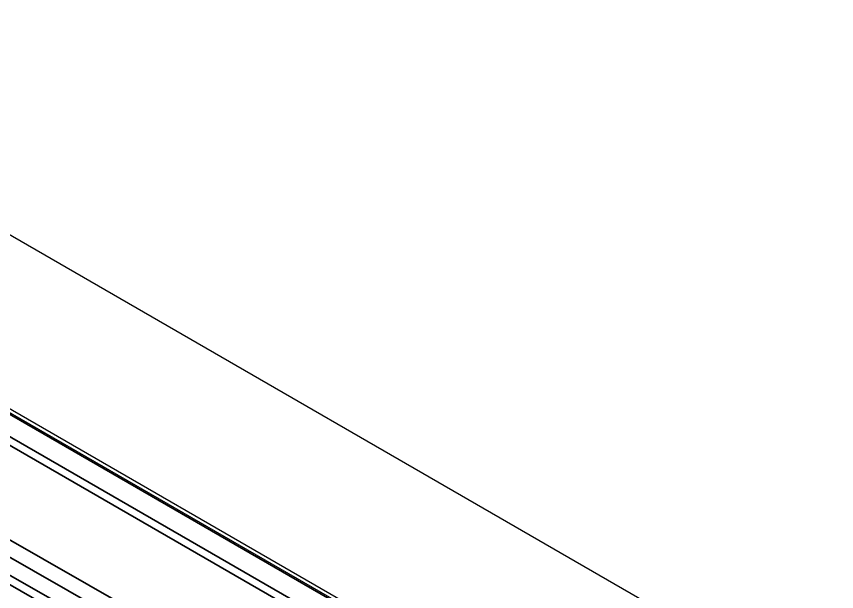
# Model space of a CAD drawing. Header units: millimetres. Extents: x 101 to 3000, y 150 to 4305.
# Drawn here: x 2377.27 to 2422.76, y 1169.83 to 1201.73 of the extents above; entities that cross this region are included whole.
import ezdxf

# ---------------------------------------------------------------- set-up
doc = ezdxf.new("R2010")
doc.units = ezdxf.units.MM
doc.header["$LTSCALE"] = 15
doc.layers.add('_Sichtbarkanten', color=7, linetype='Continuous', lineweight=25)
doc.layers.add('Sichtbar schmal (ISO)', color=7, linetype='Continuous', lineweight=35)

msp = doc.modelspace()

# ---------------------------------------------------------------- linework, layer by layer
at = {"layer": '_Sichtbarkanten'}
for p, q in [((1944.571, 1439.231), (2453.688, 1145.292)), ((1958.148, 1421.528), (2423.15, 1153.06)), ((1958.784, 1421.374), (2422.759, 1153.498))]:
    msp.add_line(p, q, dxfattribs=at)
at = {"layer": 'Sichtbar schmal (ISO)'}
for p, q in [((2423, 1153.045), (1957.998, 1421.513)), ((2421.712, 1152.069), (1956.726, 1420.529)), ((1956.938, 1420.892), (2421.924, 1152.432)), ((2230.543, 1256.297), (2417.942, 1149.255)), ((2230.121, 1255.57), (2417.099, 1148.768)), ((2325.603, 1200.044), (2398.002, 1158.682)), ((2325.119, 1199.797), (2397.517, 1158.435))]:
    msp.add_line(p, q, dxfattribs=at)

doc.saveas('drawing.dxf')
